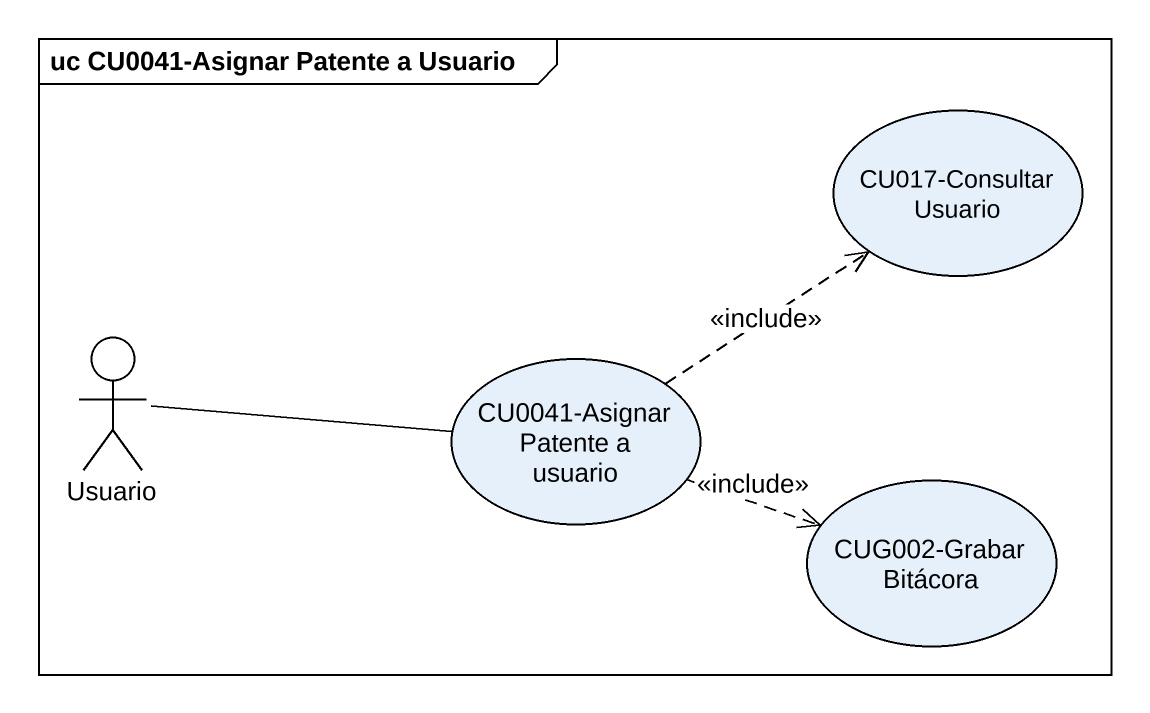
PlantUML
@startuml
mainframe uc CU0041-Asignar Patente a Usuario
usecase "CU017-Consultar Usuario" as CU017_Consultar_Usuario
actor Usuario
usecase "CU0041-Asignar Patente a usuario" as CU0041_Asignar_Patente_a
usecase "CUG002-Grabar Bitácora" as CUG002_Grabar_Bitácora
Usuario -right- CU0041_Asignar_Patente_a
CU0041_Asignar_Patente_a .up.> CU017_Consultar_Usuario : <<include>>
CU0041_Asignar_Patente_a .right.> CUG002_Grabar_Bitácora : <<include>>
@enduml
